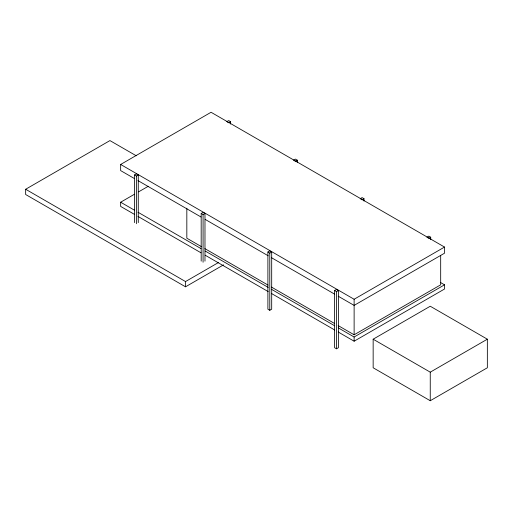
<?xml version="1.0" encoding="UTF-8"?>
<svg xmlns="http://www.w3.org/2000/svg" width="513" height="513" viewBox="0 0 513 513"><rect width="100%" height="100%" fill="white"/><g stroke="black" fill="none" stroke-linecap="round" stroke-linejoin="round"><path stroke-width="0.77" d="M223.527 264.868L185.52 286.812L25.65 194.51L25.65 189.259L109.942 140.588L136.246 155.772M134.509 178.601L120.651 170.605L120.651 164.461L211.055 112.27L444.527 247.061L444.527 253.204L354.124 305.395L338.189 296.2M134.47 222.629L134.47 174.965L136.375 173.869L138.273 174.965L138.273 222.629M226.778 121.671L228.676 120.574L230.581 121.671L230.581 124.056M134.47 174.965L136.375 176.068L138.273 174.965M230.581 121.671L228.676 122.774L227.413 122.036M134.509 214.415L120.651 206.418L120.651 202.218L134.451 194.247M138.593 191.856L148.257 186.283M201.179 261.143L201.179 213.479L203.077 212.382L204.982 213.479L204.982 261.143M293.487 160.184L295.385 159.088L297.29 160.184L297.29 162.57M201.179 213.479L203.077 214.581L204.982 213.479M297.29 160.184L295.385 161.287L294.122 160.556M25.65 189.259L185.52 281.56L218.685 262.412M267.889 251.992L269.787 250.895L271.691 251.992L271.691 309.192L269.787 310.288L267.889 309.192L267.889 251.992L269.787 253.095L271.691 251.992M360.197 198.704L362.095 197.601L363.999 198.704L363.999 201.083M363.999 198.704L362.095 199.801L360.831 199.07M334.598 290.505L336.496 289.409L338.4 290.505L338.4 347.705L336.496 348.802L334.598 347.705L334.598 290.505L336.496 291.608L338.4 290.505M430.708 237.218L428.804 238.314L426.906 237.218L428.804 236.115L430.708 237.218L430.708 239.597M120.651 164.461L354.124 299.252L444.527 247.061M338.157 325.575L354.124 334.79L440.68 284.818L440.68 255.577M338.189 327.813L354.124 337.009L444.527 284.818L444.527 289.018L354.124 341.209L338.189 332.007M373.156 339.196L430.253 306.235L487.35 339.196L487.35 367.77L430.253 400.73L373.156 367.77L373.156 339.196L430.253 372.162L487.35 339.196M440.372 282.419L444.527 284.818M137.971 180.602L201.013 216.999M205.174 219.404L268.216 255.801M271.678 257.802L334.726 294.199M201.404 246.618L186.828 238.205L186.828 208.169M204.873 248.625L268.043 285.093M271.518 287.1L334.688 323.568M120.651 202.218L134.509 210.215M137.971 212.215L201.013 248.613M205.174 251.017L268.216 287.415M271.678 289.415L334.726 325.813M137.971 216.415L201.013 252.813M205.174 255.211L268.216 291.608M271.678 293.609L334.726 330.006M430.253 372.162L430.253 400.73M354.124 299.252L354.124 334.79M354.124 337.009L354.124 341.209M336.496 291.608L336.496 348.802M269.787 253.095L269.787 310.288M203.077 214.581L203.077 262.239M185.52 281.56L185.52 286.812M136.375 176.068L136.375 223.726"/></g></svg>
